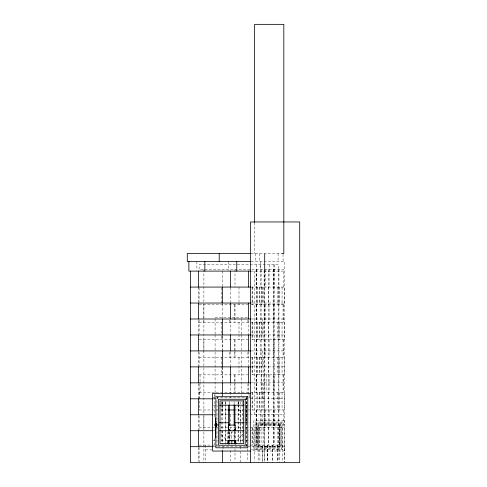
<?xml version="1.0" encoding="UTF-8"?>
<svg xmlns="http://www.w3.org/2000/svg" width="487" height="487" viewBox="0 0 487 487"><rect width="100%" height="100%" fill="white"/><g stroke="black" fill="none" stroke-linecap="round" stroke-linejoin="round"><path stroke-width="0.37" stroke-dasharray="2.44 1.83" d="M203.889 427.537L203.889 415.831M203.889 351.45L203.889 339.749M203.889 322.187L203.889 304.631M225.365 444.345L225.365 404.721M240.669 442.853L240.669 404.721M246.118 422.746L246.118 405.19L250.902 405.19M232.786 431.549L231.818 432.517L230.85 431.549M242.989 433.917L236.609 440.303L243.238 440.303M251.055 253.557L281.863 253.557M251.109 261.537L284.651 261.537L284.651 424.981L258.153 424.981L258.153 462.65M251.109 271.113L284.651 271.113M251.17 287.074L284.651 287.074M251.286 303.036L284.651 303.036M199.098 304.631L247.938 304.631M251.17 304.631L284.335 304.631L284.335 287.074M215.084 317.402L248.607 317.402M251.286 318.997L284.651 318.997M199.098 322.187L284.335 322.187L284.335 339.749L251.17 339.749M251.286 334.959L284.651 334.959M199.098 339.749L247.938 339.749M251.286 350.92L284.651 350.92M199.098 357.306L284.335 357.306L284.335 374.862L251.329 374.862M251.286 366.881L284.651 366.881M199.098 374.862L247.938 374.862M251.286 382.843L284.651 382.843M199.098 392.419L284.335 392.419L284.335 409.975L245.564 409.975M212.667 397.246L214.718 397.246M248.851 397.246L250.902 397.246M213.489 398.804L217.464 398.804M245.582 398.804L284.651 398.804M213.349 405.19L217.452 405.19M199.098 409.975L217.549 409.975M220.629 409.975L228.677 409.975M234.125 409.975L244.462 409.975M238.283 410.298L243.08 410.298M245.74 410.298L247.56 410.298M213.489 414.766L217.464 414.766M220.879 414.766L227.721 414.766M228.482 414.766L233.425 414.766M233.803 414.766L242.922 414.766M245.582 414.766L284.651 414.766M245.582 422.746L250.902 422.746M199.098 427.537L217.549 427.537M221.025 427.537L242.952 427.537M245.564 427.537L284.335 427.537L284.335 462.65M213.659 430.727L215.942 430.727M245.965 430.727L264.697 430.727M229.109 435.902L234.527 435.902M212.667 440.303L217.178 440.303M220.94 440.303L226.96 440.303L226.96 442.354M245.637 440.303L250.902 440.303M199.098 445.094L217.549 445.094M245.582 445.094L284.335 445.094M245.74 445.41L246.952 445.41M213.489 446.689L284.651 446.689L284.651 462.65M205.484 449.878L212.204 449.878M251.432 449.878L258.153 449.878M221.11 434.453L226.96 440.303M283.696 287.074L283.696 269.518L199.098 269.518L199.098 264.727L278.576 264.727L278.576 269.518M283.696 304.631L283.696 322.187M283.696 339.749L283.696 357.306M283.696 374.862L283.696 392.419M283.696 409.975L283.696 427.537M283.057 254.281L283.057 261.537M283.057 304.631L283.057 322.187M283.057 339.749L283.057 357.306M283.057 374.862L283.057 392.419M282.515 445.094L282.515 462.65M282.058 287.074L282.058 304.631M282.058 322.187L282.058 339.749M282.058 357.306L282.058 374.862M282.058 392.419L282.058 409.975M282.058 427.537L282.058 445.094M279.861 424.981L279.861 446.689M279.593 287.074L279.593 304.631M279.593 322.187L279.593 339.749M279.593 357.306L279.593 374.862M279.593 392.419L279.593 409.975M279.593 427.537L279.593 462.65M278.954 269.518L278.905 461.189M278.741 269.518L278.741 287.074M278.741 304.631L278.741 322.187M278.741 339.749L278.741 357.306M278.741 374.862L278.741 392.419M278.741 409.975L278.741 427.537M278.241 287.074L278.241 304.631M278.241 322.187L278.241 339.749M278.241 357.306L278.241 374.862M278.241 392.419L278.241 409.975M278.241 427.537L278.241 445.094M278.077 253.557L278.077 261.537M277.773 445.094L277.773 461.189M277.505 445.094L277.505 462.65M277.316 287.074L277.316 304.631M277.316 322.187L277.316 339.749M277.316 357.306L277.316 374.862M277.316 392.419L277.316 409.975M277.316 427.537L277.316 445.094M274.181 269.518L274.205 445.094M274.078 264.727L274.078 269.518M273.998 264.727L274.004 287.074M274.004 304.631L274.004 322.187M274.004 339.749L274.004 357.306M274.004 374.862L274.004 392.419M274.004 409.975L274.004 427.537M273.791 269.518L273.791 287.074M273.791 304.631L273.791 322.187M273.791 339.749L273.791 357.306M273.791 374.862L273.791 392.419M273.791 409.975L273.791 427.537M273.499 269.518L273.499 445.094M273.231 287.074L273.231 304.631M273.231 322.187L273.231 339.749M273.231 357.306L273.231 374.862M273.231 392.419L273.231 409.975M273.231 427.537L273.231 445.094M272.763 445.094L272.763 462.65M272.495 445.094L272.495 462.65M269.488 264.727L269.488 269.518M269.049 269.518L269.049 287.074M269.049 304.631L269.049 322.187M269.049 339.749L269.049 357.306M269.049 374.862L269.049 392.419M269.049 409.975L269.049 427.537M268.842 269.518L268.842 287.074M268.842 304.631L268.842 322.187M268.842 339.749L268.842 357.306M268.842 374.862L268.842 392.419M268.842 409.975L268.842 427.537M268.489 287.074L268.489 304.631M268.489 322.187L268.489 339.749M268.489 357.306L268.489 374.862M268.489 392.419L268.489 409.975M268.489 427.537L268.489 445.094M268.221 287.074L268.221 304.631M268.221 322.187L268.221 339.749M268.221 357.306L268.221 374.862M268.221 392.419L268.221 409.975M268.221 427.537L268.221 445.094M267.759 445.094L267.759 462.65M267.533 445.094L267.533 461.189M267.485 445.094L267.485 462.65M266.139 374.862L266.139 392.419M265.427 269.518L265.427 287.074M265.427 304.631L265.427 322.187M265.427 339.749L265.427 357.306M265.427 409.975L265.427 427.537M264.697 271.113L264.697 462.65M264.618 270.248L264.618 374.862M264.618 392.419L264.618 409.975M264.618 427.537L264.642 461.189M264.471 409.975L264.471 427.537M264.106 270.248L264.1 287.074M264.106 304.631L264.1 322.187M264.106 339.749L264.1 357.306M264.106 374.862L264.1 392.419M264.106 409.975L264.1 427.537M263.899 374.862L263.899 392.419M263.485 287.074L263.485 304.631M263.485 322.187L263.485 339.749M263.485 357.306L263.485 374.862M263.485 392.419L263.485 409.975M263.485 427.537L263.485 445.094M262.749 445.094L262.791 461.189M262.304 287.074L262.304 303.036M262.304 318.997L262.304 334.959M262.304 350.92L262.304 366.881M262.304 382.843L262.304 398.804M262.304 414.766L262.304 424.981M262.304 446.689L262.304 462.65M262.036 392.419L262.036 409.975M261.939 287.074L261.939 304.631M261.939 322.187L261.939 339.749M261.939 357.306L261.939 374.862M261.939 392.419L261.939 409.975M261.939 427.537L261.939 445.094M261.397 287.074L261.397 304.631M261.397 322.187L261.397 339.749M261.397 357.306L261.403 392.419M261.129 269.518L261.129 287.074M261.129 304.631L261.129 322.187M261.129 339.749L261.129 357.306M261.129 374.862L261.129 392.419M261.129 409.975L261.129 427.537M260.709 261.537L260.691 287.074M260.691 304.631L260.691 322.187M260.691 339.749L260.691 357.306M260.691 409.975L260.691 427.537M260.557 264.727L260.557 269.518M259.906 445.094L259.906 461.189M259.827 253.557L259.827 261.537M259.881 287.074L259.881 304.631M259.881 322.187L259.881 339.749M259.881 357.306L259.881 374.862M259.881 392.419L259.881 409.975M259.881 427.537L259.881 445.094M259.723 287.074L259.723 304.631M259.723 322.187L259.723 339.749M259.723 357.306L259.723 374.862M259.681 392.419L259.681 409.975M259.681 427.537L259.681 445.094M257.197 287.074L257.197 304.631M257.197 322.187L257.197 339.749M257.197 357.306L257.197 374.862M257.197 392.419L257.197 409.975M257.197 427.537L257.197 445.094M256.929 287.074L256.929 304.631M256.929 322.187L256.929 339.749M256.929 357.306L256.929 374.862M256.929 392.419L256.929 409.975M256.929 427.537L256.929 445.094M256.807 269.518L256.807 287.074M256.807 304.631L256.807 322.187M256.807 339.749L256.807 357.306M256.807 374.862L256.807 392.419M256.807 409.975L256.807 427.537M256.558 264.727L256.558 269.518M256.558 287.074L256.558 304.631M256.558 322.187L256.558 339.749M256.558 357.306L256.558 374.862M256.558 427.537L256.558 445.094M256.387 269.518L256.387 287.074M256.387 304.631L256.387 322.187M256.387 339.749L256.387 357.306M256.387 374.862L256.387 392.419M256.387 409.975L256.387 427.537M256.119 269.518L256.119 287.074M256.119 304.631L256.119 322.187M256.119 339.749L256.119 357.306M256.119 374.862L256.119 392.419M256.119 409.975L256.119 427.537M255.778 253.557L255.778 261.537M254.628 222.437L254.628 253.557M254.324 271.113L254.324 414.766M254.324 430.727L254.324 461.128M252.187 287.074L252.187 304.631M252.187 322.187L252.187 339.749M252.187 357.306L252.187 374.862M252.187 392.419L252.187 409.975M252.187 427.537L252.187 445.094M252.089 287.074L252.089 304.631M252.089 322.187L252.089 339.749M252.089 357.306L252.089 374.862M252.089 392.419L252.089 409.975M252.089 427.537L252.089 445.094M249.447 394.47L249.447 397.209M248.607 320.44L248.607 334.125M248.607 351.602L248.607 366.047M248.607 383.525L248.607 396.448M247.938 319.996L247.938 322.187M247.938 352.186L247.938 357.306M247.938 383.64L247.938 392.419M247.78 448.752L247.78 461.189M246.666 446.689L246.666 397.836L216.971 397.836L216.971 422.637M246.258 397.209L246.258 405.19M246.118 397.246L246.185 446.208M246.045 405.19L246.045 422.746M242.246 401.714L242.246 403.966M242.246 404.721L242.246 442.853M241.308 318.924L241.308 334.125M241.308 334.886L241.308 395.688M240.669 401.714L240.669 403.966M240.706 410.298L240.706 421.505M240.706 422.253L240.706 429.723M240.706 430.471L240.706 442.421M240.596 446.463L240.596 449.878M240.596 451.382L240.596 462.65M239.001 287.074L239.001 301.709M239.001 302.439L239.001 304.631M239.001 322.187L239.001 333.893M239.001 334.624L239.001 339.749M239.001 357.306L239.001 374.862M238.289 401.714L238.289 403.966M238.289 404.721L238.289 409.975M238.271 401.714L238.271 403.966M238.271 404.721L238.271 442.853M238.1 401.714L238.1 403.966M238.1 404.721L238.1 442.853M235.203 431.366L235.203 439.56M235.008 269.518L235.008 287.074M235.008 304.631L235.008 322.187M235.008 339.749L235.008 349.989M235.008 350.719L235.008 357.306M235.008 374.862L235.008 381.449M235.008 382.179L235.008 392.419M234.941 431.683L234.941 439.877M235.008 448.752L235.008 461.189M234.527 429.881L234.527 440.303M234.375 304.631L234.375 322.187M234.375 339.749L234.375 351.45M234.375 352.186L234.375 357.306M234.375 374.862L234.375 382.91M234.375 383.64L234.375 392.419M234.125 401.714L234.125 403.966M234.125 426.417L234.125 427.909M234.125 431.646L234.125 439.864M231.818 431.841L231.818 440.303M230.381 287.835L230.381 302.275M230.381 320.519L230.381 334.198M230.381 351.681L230.381 366.121M230.381 383.604L230.381 398.043M230.381 414.766L230.381 429.205M230.381 450.487L230.381 461.128M229.505 319.996L229.505 322.187M229.505 352.186L229.505 357.306M229.34 401.714L229.34 403.966M229.109 431.391L229.109 439.572M228.787 261.537L228.787 270.376M228.628 431.683L228.628 439.877M228.433 431.366L228.433 439.56M227.831 431.926L227.831 439.237M225.365 401.714L225.365 403.966M225.189 401.714L225.189 403.966M225.189 404.721L225.189 442.853M223.04 446.463L223.04 449.878M222.796 401.714L222.796 403.966M222.796 404.721L222.796 444.345M222.401 271.113L222.401 286.313M222.401 303.797L222.401 318.236M222.401 335.72L222.401 350.159M222.401 366.881L222.401 381.321M222.401 394.245L222.401 398.043M222.401 401.842L222.401 404.125M222.401 404.886L222.401 414.766M222.401 430.727L222.401 442.89M222.157 336.401L222.157 350.086M222.157 367.563L222.157 382.009M222.157 394.166L222.084 396.808M222.084 401.927L222.084 405.586M222.084 406.322L222.084 409.975M221.445 287.805L221.445 303.17M221.445 322.187L221.445 335.36M221.445 336.091L221.445 339.749M221.445 357.306L221.445 374.862M221.22 401.714L221.22 403.966M221.22 404.721L221.22 442.853M217.525 397.209L217.525 398.658M217.452 397.246L217.452 398.689M216.971 427.148L216.971 446.689M215.084 318.924L215.084 334.125M215.084 334.886L215.084 396.448M214.852 397.209L214.852 417.45M214.858 438.367L214.858 445.094M214.335 394.47L214.335 397.209M205.484 445.094L205.484 462.65M203.889 269.518L203.889 431.19M203.889 431.926L203.889 462.65M200.054 374.862L200.054 381.449M200.054 382.179L200.054 392.419M199.737 392.419L199.737 409.975M199.098 287.805L199.098 301.709M199.098 319.996L199.098 333.893M199.098 352.186L199.098 366.084M199.098 383.64L199.098 398.275M199.098 415.831L199.098 429.729M199.098 447.285L199.098 462.65M198.459 287.074L198.459 302.275M198.459 320.519L198.459 334.198M198.459 351.681L198.459 366.121M198.459 383.604L198.459 398.804M198.459 415.527L198.459 429.966M198.459 447.45L198.459 461.128M196.864 261.537L196.864 270.376M229.34 431.646L229.34 439.864L229.34 431.646M284.171 420.671L253.843 420.671L253.843 450.999L284.171 450.999L284.171 420.671M282.819 422.028L255.042 422.028L255.042 449.799L282.819 449.799L282.819 422.028M281.857 422.984L256.004 422.984L256.004 448.844L281.857 448.844L281.857 422.984M280.902 423.94L256.959 423.94L256.959 447.882L280.902 447.882L280.902 423.94M279.946 424.901L257.915 424.901L257.915 446.926L279.946 446.926L279.946 424.901M279.386 425.461L258.634 425.461L258.634 446.208L279.386 446.208L279.386 425.461"/><path stroke-width="0.73" d="M229.34 425.668L229.34 404.721M233.267 430.727L235.203 428.791M233.754 430.581L235.203 429.132M250.799 253.557L187.288 253.557L187.288 261.537L250.373 261.537M281.863 253.557L283.818 253.557L283.818 24.35L254.628 24.35L254.628 222.437M250.641 271.113L188.883 271.113L188.883 261.537M190.478 287.074L250.641 287.074M190.478 303.036L250.641 303.036M190.478 318.997L250.641 318.997M190.478 334.959L250.641 334.959M190.478 350.92L250.641 350.92M190.478 366.881L250.641 366.881M190.478 382.843L250.641 382.843M250.269 393.484L212.612 393.484L212.612 451.047L250.269 451.047M190.478 398.804L213.282 398.804M219.747 405.19L243.987 405.19M227.959 409.975L234.125 409.975M190.478 414.766L213.008 414.766M215.851 418.175L215.376 418.175L215.376 437.649L215.851 437.649M215.376 421.559L215.851 421.517M215.376 421.608L215.851 421.87M215.376 421.949L215.851 421.906M219.503 422.746L228.628 422.746M234.941 422.746L244.066 422.746M215.376 423.106L215.851 423.106M215.376 423.166L215.851 423.203M215.376 423.246L216.331 423.288L216.331 426.478L215.376 426.478M215.376 423.361L215.851 423.398M215.376 423.434L215.851 423.526M215.376 423.623L216.331 423.623M216.331 424.195L216.812 424.195L216.812 425.565L216.331 425.565M216.331 424.536L216.812 424.536M216.331 425.224L216.812 425.224M215.851 426.235L216.331 426.192M215.851 426.277L216.331 426.35M215.851 426.429L216.331 426.454M190.478 430.727L213.008 430.727M219.655 430.727L243.847 430.727M228.312 440.784L235.337 440.784M190.478 446.689L213.282 446.689M228.433 428.791L230.369 430.727M228.433 429.132L229.882 430.581M264.697 253.557L264.697 271.113M250.482 462.65L250.482 221.956L299.712 221.956L299.712 462.65L190.478 462.65L190.478 271.113M248.419 271.113L248.419 287.074M248.419 303.036L248.419 318.997M248.419 334.959L248.419 350.92M248.419 366.881L248.419 382.843M236.767 261.537L236.767 271.113M235.811 443.724L235.811 440.303L227.831 440.303L227.831 443.724M235.337 440.303L235.337 443.974M235.203 430.624L235.203 425.066L228.433 425.066L228.433 430.624M235.203 440.303L235.203 443.894M234.941 405.19L234.941 425.723M234.527 440.303L234.527 443.894M234.125 404.721L234.125 425.668M231.818 440.857L231.818 443.864M230.381 271.113L230.381 287.074M230.381 303.036L230.381 318.997M230.381 334.959L230.381 350.92M230.381 366.881L230.381 382.843M229.109 440.303L229.109 443.894M228.628 405.19L228.628 430.94M228.433 440.303L228.433 443.894M228.312 440.303L228.312 443.974M222.401 287.074L222.401 303.036M222.401 318.997L222.401 334.959M222.401 350.92L222.401 366.881M222.401 382.843L222.401 393.484M222.401 450.487L222.401 462.65M219.211 253.557L219.211 261.537M217.926 424.573L217.926 425.188M214.895 424.043L214.895 425.711M204.844 261.537L204.844 271.113M198.459 271.113L198.459 287.074M198.459 303.036L198.459 318.997M198.459 334.959L198.459 350.92M198.459 366.881L198.459 382.843M198.459 398.804L198.459 414.766M198.459 430.727L198.459 446.689M247.786 396.704L215.851 396.704L215.851 447.79L247.786 447.79L247.786 396.704M245.229 399.261L218.407 399.261L218.407 445.234L245.229 445.234L245.229 399.261M243.634 400.856L220.002 400.856L220.002 443.639L243.634 443.639L243.634 400.856M215.851 421.383L215.376 421.371L215.851 421.401"/></g></svg>
